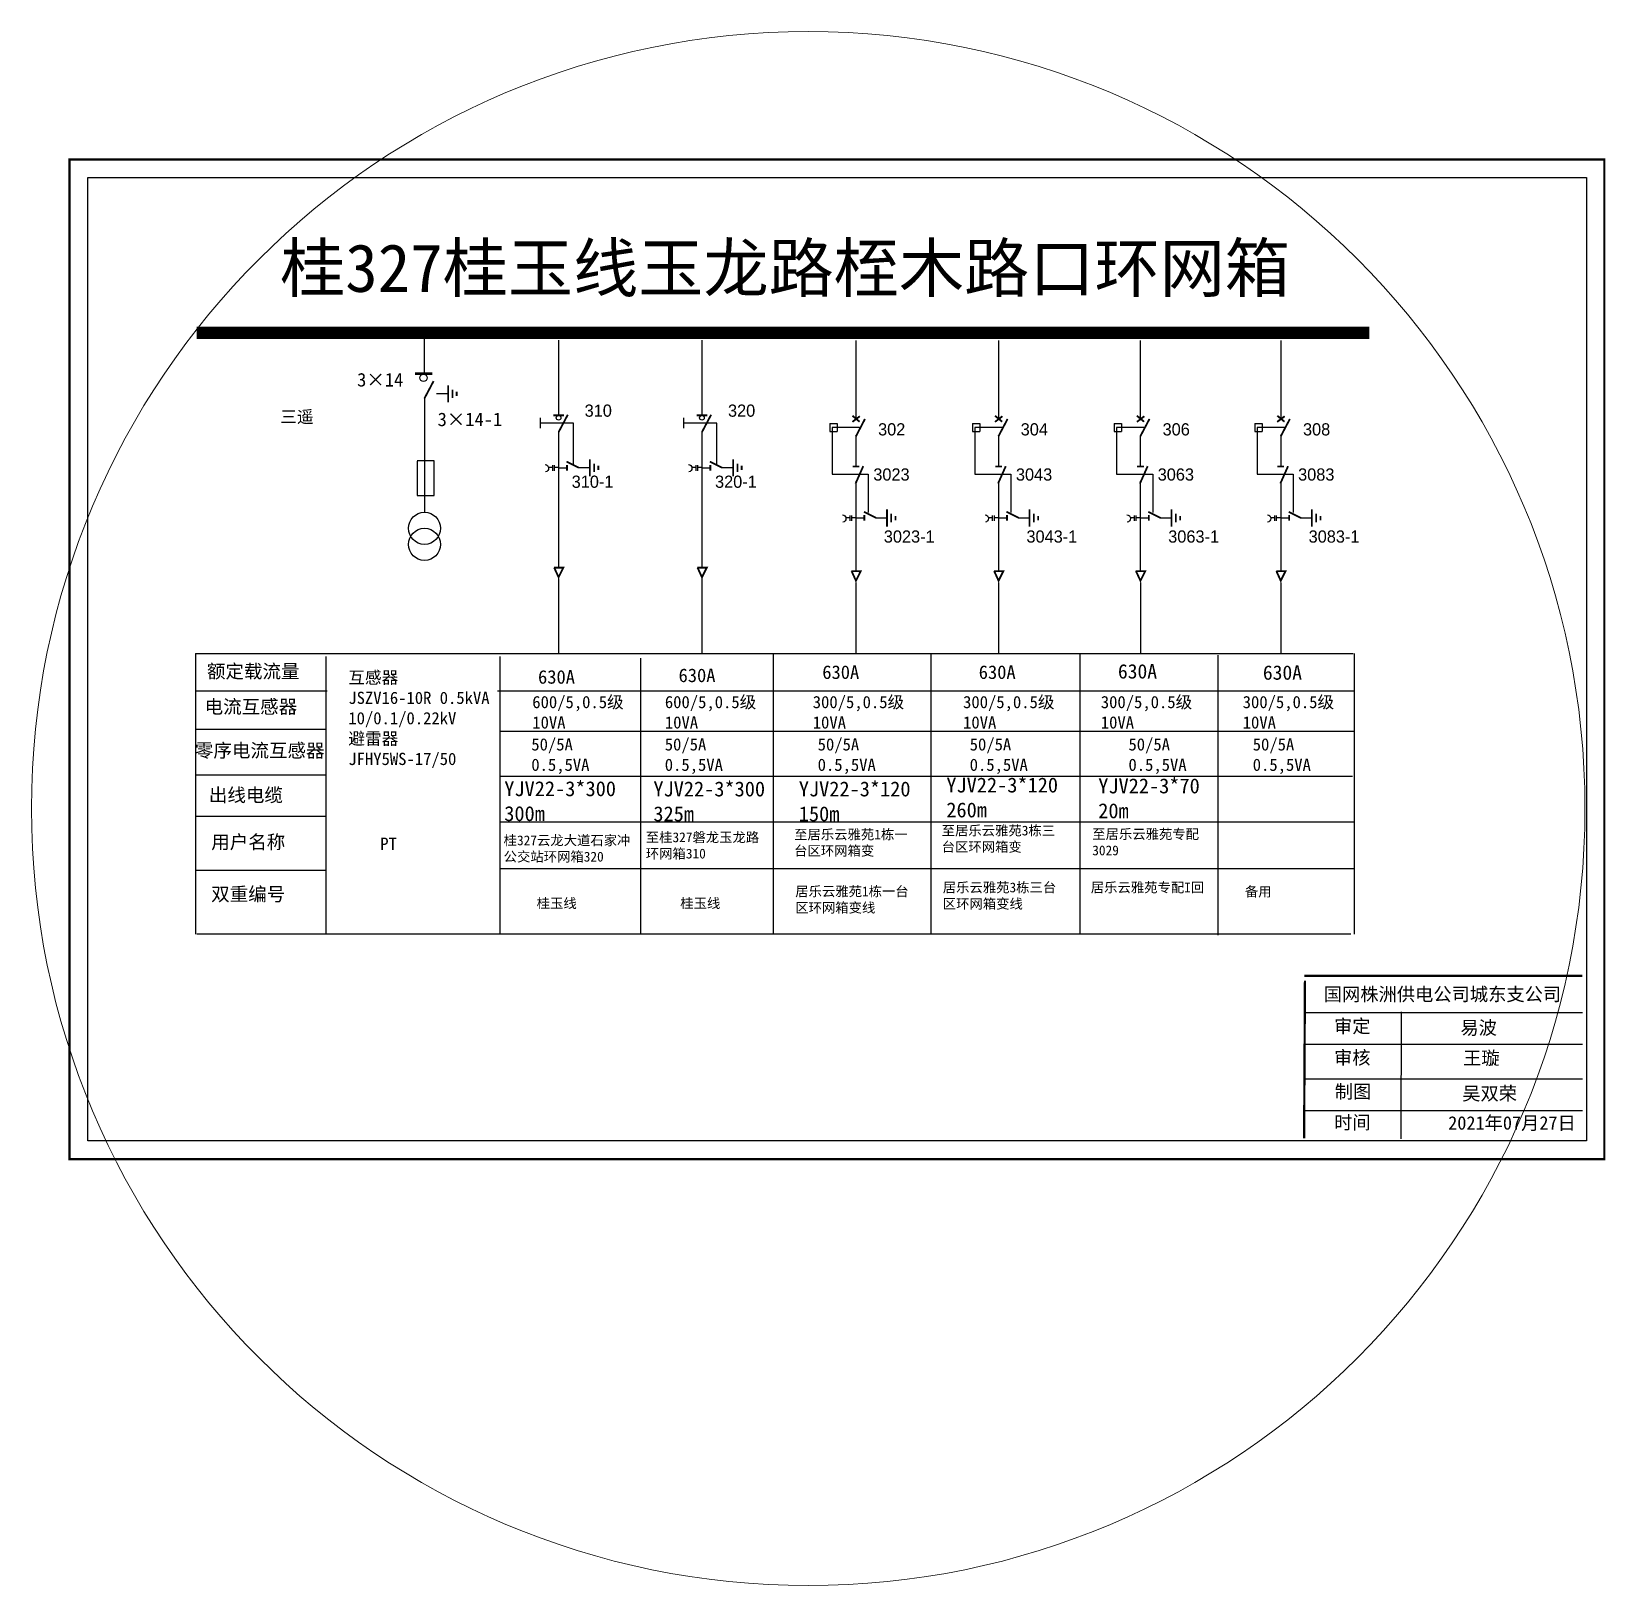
# Model space of a CAD drawing. Extents: x 1601 to 2099, y -464 to -160.
# Drawn here: x 1707.1 to 1835.8, y -464.4 to -337.4 of the extents above; entities that cross this region are included whole.
import ezdxf

# ---------------------------------------------------------------- set-up
doc = ezdxf.new("R2010")
doc.units = 0
doc.header["$LTSCALE"] = 0.774411
doc.linetypes.add('ACAD_ISO02W100', pattern=[15, 12, -3])
doc.linetypes.add('CENTER', pattern=[50.8, 31.75, -6.35, 6.35, -6.35])
doc.layers.get('0').update_dxf_attribs({"linetype": 'CONTINUOUS'})
doc.layers.get('DEFPOINTS').update_dxf_attribs({"linetype": 'CONTINUOUS'})
doc.layers.add('2', color=7, linetype='CONTINUOUS')
doc.styles.add('hztxt_txtstyle_0.00_0_0', font='simkai.ttf')
doc.styles.add('hztxt_txtstyle_1.80_0_0', font='', dxfattribs={"height": 1.8, "bigfont": 'hztxt.shx'})
doc.styles.add('hztxt_txtstyle_2.70_0_0', font='simkai.ttf', dxfattribs={"height": 2.7})
doc.styles.add('KaiTi_GB2312_txtstyle_1.09_0_0', font='simkai_0.ttf', dxfattribs={"height": 1.0944})
doc.styles.add('字体', font='simkai_0.ttf', dxfattribs={"height": 2.5})
doc.styles.get('hztxt_txtstyle_1.80_0_0').set_extended_font_data('hztxt')

# ---------------------------------------------------------------- blocks, each defined once
blk = doc.blocks.new('JD')
for points in [[(-2, 0.2), (-2, -0.2), (2, 0.2), (2, -0.2)], [(1, -1.2), (1, -0.8), (-1, -1.2), (-1, -0.8)], [(-0.5, -1.8), (-0.5, -2.2), (0.5, -1.8), (0.5, -2.2)]]:
    blk.add_trace(points)

msp = doc.modelspace()

# ---------------------------------------------------------------- linework, layer by layer
at = {"color": 0}
for p, q in [((1739.19, -362.02), (1739.19, -365.3)), ((1750.18, -362.62), (1750.18, -368.73)), ((1761.9, -362.62), (1761.9, -368.73)), ((1774.49, -362.65), (1774.49, -369.07)), ((1786.14, -362.65), (1786.14, -369.07)), ((1797.74, -362.65), (1797.74, -369.07)), ((1809.22, -362.65), (1809.22, -369.07)), ((1739.21, -367.34), (1739.21, -376.66)), ((1740.19, -366.97), (1741.13, -366.97)), ((1750.18, -370.09), (1750.18, -381.19)), ((1761.9, -370.09), (1761.9, -381.19)), ((1772.36, -369.41), (1772.95, -369.41)), ((1772.36, -369.41), (1772.36, -370.08)), ((1772.36, -370.08), (1772.95, -370.08)), ((1772.95, -369.41), (1772.95, -370.08)), ((1774.49, -370.43), (1774.49, -372.9)), ((1784.01, -369.41), (1784.61, -369.41)), ((1784.01, -369.41), (1784.01, -370.08)), ((1784.01, -370.08), (1784.61, -370.08)), ((1784.61, -369.41), (1784.61, -370.08)), ((1786.14, -370.43), (1786.14, -372.9)), ((1795.61, -369.41), (1796.21, -369.41)), ((1795.61, -369.41), (1795.61, -370.08)), ((1795.61, -370.08), (1796.21, -370.08)), ((1796.21, -369.41), (1796.21, -370.08)), ((1797.74, -370.43), (1797.74, -372.9)), ((1807.09, -369.41), (1807.69, -369.41)), ((1807.09, -369.41), (1807.09, -370.08)), ((1807.09, -370.08), (1807.69, -370.08)), ((1807.69, -369.41), (1807.69, -370.08)), ((1809.22, -370.43), (1809.22, -372.9)), ((1750.18, -373.04), (1750.87, -373.04)), ((1751.77, -373.02), (1752.71, -373.02)), ((1761.9, -373.04), (1762.59, -373.04)), ((1763.49, -373.02), (1764.43, -373.02)), ((1774.49, -374.14), (1774.49, -381.45)), ((1786.14, -374.14), (1786.14, -381.45)), ((1797.74, -374.14), (1797.74, -381.45)), ((1809.22, -374.14), (1809.22, -381.45)), ((1774.49, -377.14), (1775.18, -377.14)), ((1776.08, -377.12), (1777.02, -377.12)), ((1786.14, -377.14), (1786.84, -377.14)), ((1787.74, -377.12), (1788.68, -377.12)), ((1797.74, -377.14), (1798.43, -377.14)), ((1799.34, -377.12), (1800.28, -377.12)), ((1809.22, -377.14), (1809.91, -377.14)), ((1810.81, -377.12), (1811.75, -377.12)), ((1731.25, -391.29), (1720.55, -391.29)), ((1731.21, -394.44), (1720.51, -394.44)), ((1731.21, -398.16), (1720.51, -398.16)), ((1731.17, -401.55), (1720.47, -401.55)), ((1731.21, -405.96), (1720.51, -405.96))]:
    msp.add_line(p, q, dxfattribs=at)
at = {"color": 0, "linetype": 'ACAD_ISO02W100'}
for p, q in [((1774.79, -369.76), (1772.55, -369.76)), ((1772.55, -369.76), (1772.55, -373.57)), ((1786.44, -369.76), (1784.2, -369.76)), ((1784.2, -369.76), (1784.2, -373.57)), ((1798.04, -369.76), (1795.8, -369.76)), ((1795.8, -369.76), (1795.8, -373.57)), ((1809.52, -369.76), (1807.28, -369.76)), ((1807.28, -369.76), (1807.28, -373.57)), ((1772.55, -373.57), (1775.5, -373.57)), ((1775.5, -373.57), (1775.5, -376.71)), ((1784.2, -373.57), (1787.16, -373.57)), ((1787.16, -373.57), (1787.16, -376.71)), ((1795.8, -373.57), (1798.76, -373.57)), ((1798.76, -373.57), (1798.76, -376.71)), ((1807.28, -373.57), (1810.23, -373.57)), ((1810.23, -373.57), (1810.23, -376.71))]:
    msp.add_line(p, q, dxfattribs=at)
at = {"color": 0, "linetype": 'CENTER'}
for p, q in [((1750.18, -382.09), (1750.18, -388.23)), ((1761.9, -382.09), (1761.9, -388.23)), ((1774.49, -382.43), (1774.49, -388.19)), ((1786.15, -382.43), (1786.15, -388.19)), ((1797.75, -382.43), (1797.75, -388.19)), ((1809.22, -382.43), (1809.22, -388.19))]:
    msp.add_line(p, q, dxfattribs=at)
at = {"color": 0, "linetype": 'Continuous'}
for p, q in [((1720.49, -388.21), (1815.15, -388.21)), ((1720.53, -411.16), (1720.53, -388.21)), ((1731.16, -388.46), (1731.16, -411.15)), ((1745.37, -388.46), (1745.37, -411.15)), ((1756.88, -388.61), (1756.88, -411.14)), ((1767.71, -388.26), (1767.71, -411.15)), ((1780.6, -388.26), (1780.6, -411.15)), ((1792.8, -388.27), (1792.8, -411.17)), ((1804.07, -388.35), (1804.07, -411.24)), ((1815.21, -388.23), (1815.21, -411.17)), ((1745.19, -391.28), (1815.18, -391.28)), ((1745.37, -394.57), (1815.21, -394.57)), ((1745.37, -398.25), (1815.09, -398.25)), ((1745.37, -401.98), (1815.28, -401.98)), ((1745.37, -405.78), (1815.18, -405.78)), ((1814.94, -411.16), (1720.6, -411.16)), ((1811.14, -417.56), (1833.89, -417.56)), ((1819.06, -417.51), (1819.04, -427.9)), ((1811.14, -420.15), (1833.89, -420.15)), ((1811.14, -422.98), (1833.89, -422.98)), ((1811.14, -425.57), (1833.89, -425.57))]:
    msp.add_line(p, q, dxfattribs=at)
at = {"color": 0, "linetype": 'Continuous', "const_width": 0.182}
msp.add_lwpolyline([(1710.2, -347.84), (1835.68, -347.84), (1835.68, -429.54), (1710.2, -429.54)], close=True, dxfattribs=at)
at = {"color": 0, "linetype": 'Continuous'}
msp.add_lwpolyline([(1711.68, -349.31), (1834.21, -349.31), (1834.21, -428.06), (1711.68, -428.06)], close=True, dxfattribs=at)
at = {"color": 0}
for points, const_width in [([(1720.6, -362.02), (1816.45, -362.02)], 0.998), ([(1738.44, -365.35), (1739.85, -365.35)], 0.238), ([(1739.21, -367.38), (1739.96, -365.96)], 0.15), ([(1749.74, -368.75), (1750.62, -368.75)], 0.15), ([(1750.18, -370.13), (1750.93, -368.71)], 0.15), ([(1761.46, -368.75), (1762.34, -368.75)], 0.15), ([(1761.9, -370.13), (1762.65, -368.71)], 0.15), ([(1774.21, -368.79), (1774.79, -369.28)], 0.15), ([(1774.2, -369.29), (1774.81, -368.83)], 0.15), ([(1774.49, -370.47), (1775.23, -369.05)], 0.15), ([(1785.86, -369.29), (1786.47, -368.83)], 0.15), ([(1785.86, -368.79), (1786.45, -369.28)], 0.15), ([(1786.14, -370.47), (1786.89, -369.05)], 0.15), ([(1797.46, -369.29), (1798.07, -368.83)], 0.15), ([(1797.46, -368.79), (1798.05, -369.28)], 0.15), ([(1797.74, -370.47), (1798.49, -369.05)], 0.15), ([(1808.94, -368.79), (1809.53, -369.28)], 0.15), ([(1808.93, -369.29), (1809.54, -368.83)], 0.15), ([(1809.22, -370.47), (1809.97, -369.05)], 0.15), ([(1750.83, -372.54), (1751.83, -373.04)], 0.15), ([(1750.87, -372.81), (1750.87, -373.27)], 0.15), ([(1762.55, -372.54), (1763.55, -373.04)], 0.15), ([(1762.59, -372.81), (1762.59, -373.27)], 0.15), ([(1774.22, -372.94), (1774.77, -372.94)], 0.15), ([(1774.46, -374.33), (1775.09, -372.91)], 0.15), ([(1785.88, -372.94), (1786.43, -372.94)], 0.15), ([(1786.11, -374.33), (1786.74, -372.91)], 0.15), ([(1797.47, -372.94), (1798.03, -372.94)], 0.15), ([(1797.71, -374.33), (1798.34, -372.91)], 0.15), ([(1808.95, -372.94), (1809.5, -372.94)], 0.15), ([(1809.19, -374.33), (1809.82, -372.91)], 0.15), ([(1775.14, -376.64), (1776.14, -377.14)], 0.15), ([(1775.18, -376.91), (1775.18, -377.37)], 0.15), ([(1786.8, -376.64), (1787.8, -377.14)], 0.15), ([(1786.84, -376.91), (1786.84, -377.37)], 0.15), ([(1798.39, -376.64), (1799.39, -377.14)], 0.15), ([(1798.43, -376.91), (1798.43, -377.37)], 0.15), ([(1809.87, -376.64), (1810.87, -377.14)], 0.15), ([(1809.91, -376.91), (1809.91, -377.37)], 0.15), ([(1749.81, -381.21), (1750.57, -381.21), (1750.18, -381.99), (1749.82, -381.2)], 0.15), ([(1761.53, -381.21), (1762.29, -381.21), (1761.9, -381.99), (1761.54, -381.2)], 0.15), ([(1774.12, -381.49), (1774.88, -381.49), (1774.49, -382.27), (1774.13, -381.48)], 0.15), ([(1785.78, -381.49), (1786.54, -381.49), (1786.15, -382.27), (1785.79, -381.48)], 0.15), ([(1797.37, -381.49), (1798.14, -381.49), (1797.75, -382.27), (1797.38, -381.48)], 0.15), ([(1808.85, -381.49), (1809.61, -381.49), (1809.22, -382.27), (1808.86, -381.48)], 0.15)]:
    msp.add_lwpolyline(points, dxfattribs=dict(at, const_width=const_width))
for points in [[(1748.67, -368.97), (1748.67, -369.81)], [(1760.39, -368.97), (1760.39, -369.81)], [(1738.62, -372.5), (1738.62, -375.3), (1740, -375.3), (1740, -372.47), (1738.62, -372.47)], [(1749.68, -373.03), (1749.36, -373.03)], [(1749.68, -372.82), (1749.68, -373.28)], [(1749.82, -372.82), (1749.82, -373.28)], [(1750.18, -373.03), (1749.82, -373.03)], [(1761.39, -373.03), (1761.08, -373.03)], [(1761.39, -372.82), (1761.39, -373.28)], [(1761.53, -372.82), (1761.53, -373.28)], [(1761.9, -373.03), (1761.53, -373.03)], [(1773.98, -376.93), (1773.98, -377.38)], [(1774.12, -376.93), (1774.12, -377.38)], [(1785.64, -376.93), (1785.64, -377.38)], [(1785.78, -376.93), (1785.78, -377.38)], [(1797.24, -376.93), (1797.24, -377.38)], [(1797.38, -376.93), (1797.38, -377.38)], [(1808.71, -376.93), (1808.71, -377.38)], [(1808.86, -376.93), (1808.86, -377.38)], [(1773.98, -377.14), (1773.67, -377.14)], [(1774.48, -377.14), (1774.12, -377.14)], [(1785.64, -377.14), (1785.32, -377.14)], [(1786.14, -377.14), (1785.78, -377.14)], [(1797.24, -377.14), (1796.92, -377.14)], [(1797.74, -377.14), (1797.38, -377.14)], [(1808.71, -377.14), (1808.4, -377.14)], [(1809.22, -377.14), (1808.86, -377.14)]]:
    msp.add_lwpolyline(points, dxfattribs=at)
at = {"color": 0, "linetype": 'ACAD_ISO02W100'}
for points in [[(1751.41, -372.8), (1751.41, -369.39), (1748.67, -369.39)], [(1763.13, -372.8), (1763.13, -369.39), (1760.39, -369.39)]]:
    msp.add_lwpolyline(points, dxfattribs=at)
at = {"color": 0}
for points in [[(1749.09, -372.77, -0.877934), (1749.1, -373.38)], [(1760.81, -372.77, -0.877934), (1760.82, -373.38)], [(1773.4, -376.88, -0.877934), (1773.41, -377.49)], [(1785.06, -376.88, -0.877934), (1785.07, -377.49)], [(1796.65, -376.88, -0.877934), (1796.67, -377.49)], [(1808.13, -376.88, -0.877934), (1808.14, -377.49)]]:
    msp.add_lwpolyline(points, format="xyb", dxfattribs=at)
at = {"color": 0, "linetype": 'Continuous', "const_width": 0.182}
for points in [[(1811.2, -414.96), (1811.13, -427.85)], [(1811.14, -414.56), (1833.89, -414.56)]]:
    msp.add_lwpolyline(points, dxfattribs=at)
at = {"color": 20, "linetype": 'Continuous', "lineweight": 0, "ltscale": 0.749293, "true_color": 0xef4810}
msp.add_circle((1770.59, -400.89), 63.5, dxfattribs=at)
at = {"color": 0}
for centre, radius in [((1739.14, -365.69), 0.305), ((1750.18, -368.96), 0.192), ((1761.9, -368.96), 0.192)]:
    msp.add_circle(centre, radius, dxfattribs=at)
at = {"layer": '2', "color": 0}
for centre in [(1739.22, -377.99), (1739.22, -379.3)]:
    msp.add_circle(centre, 1.31, dxfattribs=at)

# ---------------------------------------------------------------- block references
at = {"color": 0, "xscale": 0.3494655254594932, "yscale": 0.3494655254594932, "zscale": 0.3494655254595134, "rotation": 90}
for p in [(1741.15, -367), (1752.73, -373.05), (1764.45, -373.05), (1777.03, -377.15), (1788.69, -377.15), (1800.29, -377.15), (1811.77, -377.15)]:
    msp.add_blockref('JD', p, dxfattribs=at)

# ---------------------------------------------------------------- texts
at = {"color": 0, "linetype": 'Continuous', "style": 'hztxt_txtstyle_2.70_0_0'}
for s, p in [('3×14', (1733.71, -366.4)), ('3×14-1', (1740.29, -369.64))]:
    msp.add_text(s, height=1.109, dxfattribs=at).set_placement(p)
at = {"color": 0, "style": 'hztxt_txtstyle_1.80_0_0'}
for s, p in [('310', (1752.31, -368.87)), ('320', (1764.03, -368.87)), ('302', (1776.3, -370.4)), ('304', (1787.96, -370.4)), ('306', (1799.56, -370.4)), ('308', (1811.04, -370.4)), ('3023', (1775.91, -374.09)), ('3043', (1787.57, -374.09)), ('3063', (1799.16, -374.09)), ('3083', (1810.64, -374.09)), ('310-1', (1751.25, -374.68)), ('320-1', (1762.97, -374.68)), ('3023-1', (1776.77, -379.16)), ('3043-1', (1788.43, -379.16)), ('3063-1', (1800.02, -379.16)), ('3083-1', (1811.5, -379.16))]:
    msp.add_text(s, height=0.998, dxfattribs=at).set_placement(p)
at = {"color": 0, "linetype": 'Continuous', "attachment_point": 1}
for s, insert, char_height, width, style in [('{\\fSimSun|b0|i0|c134|p2;三遥}', (1727.42, -368.37), 1.0024, 7.7986, 'hztxt_txtstyle_0.00_0_0'), ('{\\fSimSun|b0|i0|c134|p2;额定载流量}', (1721.43, -389.12), 1.1094, 17.8852, 'hztxt_txtstyle_2.70_0_0'), ('\\A1;{\\fSimSun|b0|i0|c134|p2;互感器\\PJSZV16-10R 0.5kVA\\P10/0.1/0.22kV\\P避雷器\\PJFHY5WS-17/50}', (1732.99, -389.68), 0.9985, 18.4113, 'hztxt_txtstyle_2.70_0_0'), ('{\\fSimSun|b0|i0|c134|p2;630A}', (1748.5, -389.58), 1.1094, 17.8852, 'hztxt_txtstyle_2.70_0_0'), ('{\\fSimSun|b0|i0|c134|p2;630A}', (1759.99, -389.45), 1.1094, 17.8852, 'hztxt_txtstyle_2.70_0_0'), ('{\\fSimSun|b0|i0|c134|p2;630A}', (1771.74, -389.19), 1.1094, 17.8852, 'hztxt_txtstyle_2.70_0_0'), ('{\\fSimSun|b0|i0|c134|p2;630A}', (1784.53, -389.19), 1.1094, 17.8852, 'hztxt_txtstyle_2.70_0_0'), ('{\\fSimSun|b0|i0|c134|p2;630A}', (1795.91, -389.09), 1.1757, 9.454, 'hztxt_txtstyle_0.00_0_0'), ('{\\fSimSun|b0|i0|c134|p2;630A}', (1807.76, -389.19), 1.1757, 9.454, 'hztxt_txtstyle_0.00_0_0'), ('{\\fSimSun|b0|i0|c134|p2;电流互感器}', (1721.24, -392.01), 1.1094, 17.8852, 'hztxt_txtstyle_2.70_0_0'), ('\\A1;{\\fSimSun|b0|i0|c134|p2;600/5,0.5级\\P10VA}', (1748.03, -391.69), 0.9985, 18.4113, 'hztxt_txtstyle_2.70_0_0'), ('\\A1;{\\fSimSun|b0|i0|c134|p2;600/5,0.5级\\P10VA}', (1758.87, -391.69), 0.9985, 18.4113, 'hztxt_txtstyle_2.70_0_0'), ('\\A1;{\\fSimSun|b0|i0|c134|p2;300/5,0.5级\\P10VA}', (1770.96, -391.69), 0.9985, 18.4113, 'hztxt_txtstyle_2.70_0_0'), ('\\A1;{\\fSimSun|b0|i0|c134|p2;300/5,0.5级\\P10VA}', (1783.25, -391.69), 0.9985, 18.4113, 'hztxt_txtstyle_2.70_0_0'), ('\\A1;{\\fSimSun|b0|i0|c134|p2;300/5,0.5级\\P10VA}', (1794.51, -391.69), 0.9985, 18.4113, 'hztxt_txtstyle_2.70_0_0'), ('\\A1;{\\fSimSun|b0|i0|c134|p2;300/5,0.5级\\P10VA}', (1806.11, -391.69), 0.9985, 18.4113, 'hztxt_txtstyle_2.70_0_0'), ('{\\fSimSun|b0|i0|c134|p2;50/5A\\P0.5,5VA}', (1747.95, -395.15), 0.9985, 17.8852, 'hztxt_txtstyle_2.70_0_0'), ('{\\fSimSun|b0|i0|c134|p2;50/5A\\P0.5,5VA}', (1758.86, -395.15), 0.9985, 17.8852, 'hztxt_txtstyle_2.70_0_0'), ('{\\fSimSun|b0|i0|c134|p2;50/5A\\P0.5,5VA}', (1771.36, -395.15), 0.9985, 17.8852, 'hztxt_txtstyle_2.70_0_0'), ('{\\fSimSun|b0|i0|c134|p2;50/5A\\P0.5,5VA}', (1783.79, -395.15), 0.9985, 17.8852, 'hztxt_txtstyle_2.70_0_0'), ('{\\fSimSun|b0|i0|c134|p2;50/5A\\P0.5,5VA}', (1796.77, -395.15), 0.9985, 17.8852, 'hztxt_txtstyle_2.70_0_0'), ('{\\fSimSun|b0|i0|c134|p2;50/5A\\P0.5,5VA}', (1806.93, -395.15), 0.9985, 17.8852, 'hztxt_txtstyle_2.70_0_0'), ('{\\fSimSun|b0|i0|c134|p2;零序电流互感器}', (1720.45, -395.59), 1.1094, 17.8852, 'hztxt_txtstyle_2.70_0_0'), ('YJV22-3*300\\P300m', (1745.74, -398.66), 1.2204, 19.6738, 'hztxt_txtstyle_2.70_0_0'), ('YJV22-3*300\\P325m', (1757.93, -398.68), 1.2204, 19.6738, 'hztxt_txtstyle_2.70_0_0'), ('YJV22-3*120\\P150m', (1769.82, -398.68), 1.2204, 19.6738, 'hztxt_txtstyle_2.70_0_0'), ('YJV22-3*120\\P260m', (1781.88, -398.36), 1.2204, 19.6738, 'hztxt_txtstyle_2.70_0_0'), ('YJV22-3*70\\P20m', (1794.3, -398.43), 1.22, 19.6738, 'hztxt_txtstyle_2.70_0_0'), ('{\\fSimSun|b0|i0|c134|p2;出线电缆}', (1721.59, -399.23), 1.1094, 17.8852, 'hztxt_txtstyle_2.70_0_0'), ('至{\\fSimSun|b0|i0|c134|p2;桂327磐龙玉龙路环网箱310}', (1757.31, -402.84), 0.8, 10.2246, 'hztxt_txtstyle_2.70_0_0'), ('至{\\fSimSun|b0|i0|c134|p2;居乐云雅苑1栋一台区环网箱变}', (1769.44, -402.61), 0.8, 10.2246, 'hztxt_txtstyle_2.70_0_0'), ('至{\\fSimSun|b0|i0|c134|p2;居乐云雅苑3栋三台区环网箱变}', (1781.5, -402.29), 0.8, 10.2246, 'hztxt_txtstyle_2.70_0_0'), ('至{\\fSimSun|b0|i0|c134|p2;居乐云雅苑专配3029}', (1793.81, -402.58), 0.8, 10.2246, 'hztxt_txtstyle_2.70_0_0'), ('{\\fSimSun|b0|i0|c134|p2;用户名称}', (1721.78, -403.07), 1.1094, 17.8852, 'hztxt_txtstyle_2.70_0_0'), ('{\\fSimSun|b0|i0|c134|p2;PT}', (1735.6, -403.27), 1.0024, 7.7986, 'hztxt_txtstyle_0.00_0_0'), ('{\\fSimSun|b0|i0|c134|p2;桂327云龙大道石家冲公交站环网箱320}', (1745.69, -403.09), 0.8, 10.6238, '字体'), ('{\\fSimSun|b0|i0|c134|p2;双重编号}', (1721.78, -407.33), 1.1094, 17.8852, 'hztxt_txtstyle_2.70_0_0'), ('{\\fSimSun|b0|i0|c134|p2;居乐云雅苑1栋一台区环网箱变线}', (1769.53, -407.26), 0.8, 10.2246, 'hztxt_txtstyle_2.70_0_0'), ('{\\fSimSun|b0|i0|c134|p2;居乐云雅苑3栋三台区环网箱变线}', (1781.59, -406.94), 0.8, 10.2246, 'hztxt_txtstyle_2.70_0_0'), ('{\\fSimSun|b0|i0|c134|p2;居乐云雅苑专配I回}', (1793.69, -406.94), 0.8, 10.2246, 'hztxt_txtstyle_2.70_0_0'), ('备用', (1806.29, -407.28), 0.8, 9.8107, 'hztxt_txtstyle_2.70_0_0'), ('桂玉线', (1748.39, -408.23), 0.8, 9.8107, 'hztxt_txtstyle_2.70_0_0'), ('桂玉线', (1760.13, -408.23), 0.8, 9.8107, 'hztxt_txtstyle_2.70_0_0'), ('国网株洲供电公司城东支公司', (1812.74, -415.52), 1.0944, 29.9201, '字体'), ('\\f\uffbfﾬￌﾣﾤ_GB2312|b0|i0|c134|p49;审定', (1813.58, -418.13), 1.0944, 8.5588, '字体'), ('易波', (1823.91, -418.26), 1.094, 8.5588, '字体'), ('\\f\uffbfﾬￌﾣﾤ_GB2312|b0|i0|c134|p49;审核', (1813.58, -420.7), 1.0944, 8.5588, '字体'), ('\\f\uffbfﾬￌﾣﾤ_GB2312|b0|i0|c134|p49;制图', (1813.64, -423.48), 1.0944, 8.5588, '字体'), ('\\f\uffbfﾬￌﾣﾤ_GB2312|b0|i0|c134|p49;时间', (1813.58, -426), 1.0944, 8.5588, '字体')]:
    msp.add_mtext(s, dxfattribs=dict(at, insert=insert, char_height=char_height, width=width, style=style))
at = {"color": 7, "linetype": 'Continuous', "attachment_point": 1, "style": 'KaiTi_GB2312_txtstyle_1.09_0_0'}
for s, insert, char_height, width in [('王璇', (1824.13, -420.73), 1.094, 8.5588), ('吴双荣', (1824.06, -423.63), 1.094, 8.5588), ('2021年07月27日', (1822.91, -426.04), 1.0944, 16.0081)]:
    msp.add_mtext(s, dxfattribs=dict(at, insert=insert, char_height=char_height, width=width))
at = {"layer": 'DEFPOINTS', "color": 0, "insert": (1727.41, -354.76), "char_height": 3.9062, "width": 93.1531, "attachment_point": 1, "style": 'hztxt_txtstyle_0.00_0_0'}
msp.add_mtext('{\\fSimSun|b0|i0|c134|p2;桂327桂玉线玉龙路桎木路口环网箱}', dxfattribs=at)

doc.saveas('drawing.dxf')
